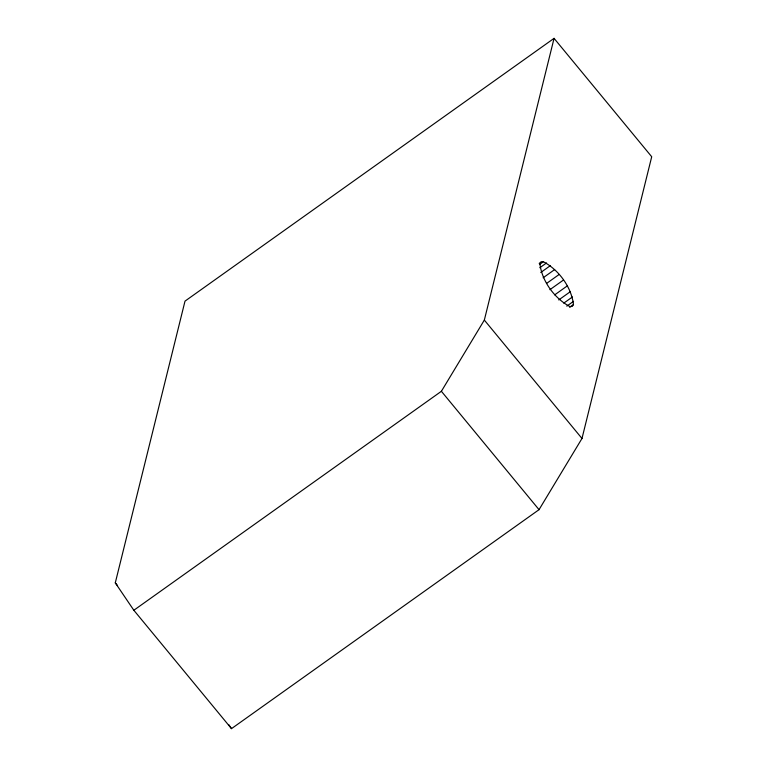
<?xml version="1.0" encoding="UTF-8"?>
<svg xmlns="http://www.w3.org/2000/svg" width="767" height="767" viewBox="0 0 767 767"><rect width="100%" height="100%" fill="white"/><g stroke="black" fill="none" stroke-linecap="round" stroke-linejoin="round"><path stroke-width="1.15" d="M541.109 262.036L539.91 263.848C541.991 281.288 554.57 298.507 570.034 306.656L572.287 306.359L573.476 304.547C571.405 287.107 558.827 269.879 543.362 261.729L541.109 262.036L539.182 263.397M115.29 582.853L185.01 301.124L554.062 38.35L651.71 156.736L581.99 438.475L539.038 509.672L231.49 728.65L133.841 610.264L115.29 582.853L117.562 585.604M133.841 610.264L441.389 391.285L484.341 320.079L554.062 38.35M539.517 264.462L543.362 261.729M539.795 267.75L546.526 262.956M540.773 272.477L550.38 265.631M543.132 277.788L554.666 269.572M546.603 283.406L559.095 274.509M549.901 289.686L563.352 280.108M554.675 294.873L567.168 285.986M558.731 299.945L570.264 291.738M563.783 303.128L572.431 296.973M566.803 306.129L573.534 301.345M569.641 307.279L573.476 304.547M484.341 320.079L581.99 438.475M441.389 391.285L539.038 509.672M228.844 724.738L231.49 728.65"/></g></svg>
